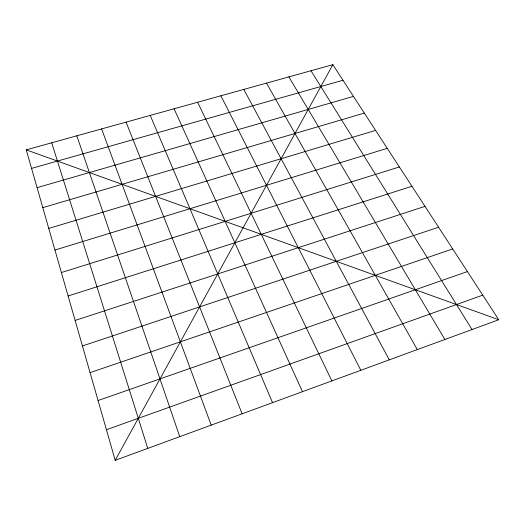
<?xml version="1.0" encoding="UTF-8"?>
<svg xmlns="http://www.w3.org/2000/svg" width="525" height="525" viewBox="0 0 525 525"><rect width="100%" height="100%" fill="white"/><g stroke="black" fill="none" stroke-linecap="round" stroke-linejoin="round"><path stroke-width="0.79" d="M115.198 460.32L332.85 64.68L498.75 319.738L115.198 460.32L26.25 149.861L332.85 64.68M106.431 429.719L482.757 295.142M98.07 400.523L467.421 271.569M90.077 372.632L452.708 248.948M82.438 345.962L438.578 227.233M75.121 320.44L425.001 206.358M68.119 295.982L411.941 186.277M61.399 272.534L399.374 166.95M54.948 250.031L387.266 148.339M48.759 228.414L375.598 130.397M42.801 207.637L364.343 113.092M37.078 187.648L353.476 96.39M31.559 168.4L342.989 80.259M26.25 149.861L498.75 319.738M311.003 70.75L472.034 329.529M288.881 76.893L444.892 339.478M266.49 83.114L417.316 349.584M243.817 89.414L389.294 359.855M220.861 95.793L360.819 370.296M197.61 102.25L331.879 380.901M174.07 108.793L302.459 391.683M150.222 115.415L272.547 402.649M126.066 122.128L242.137 413.798M101.601 128.927L211.207 425.132M76.814 135.811L179.753 436.662M51.699 142.793L147.755 448.389"/></g></svg>
